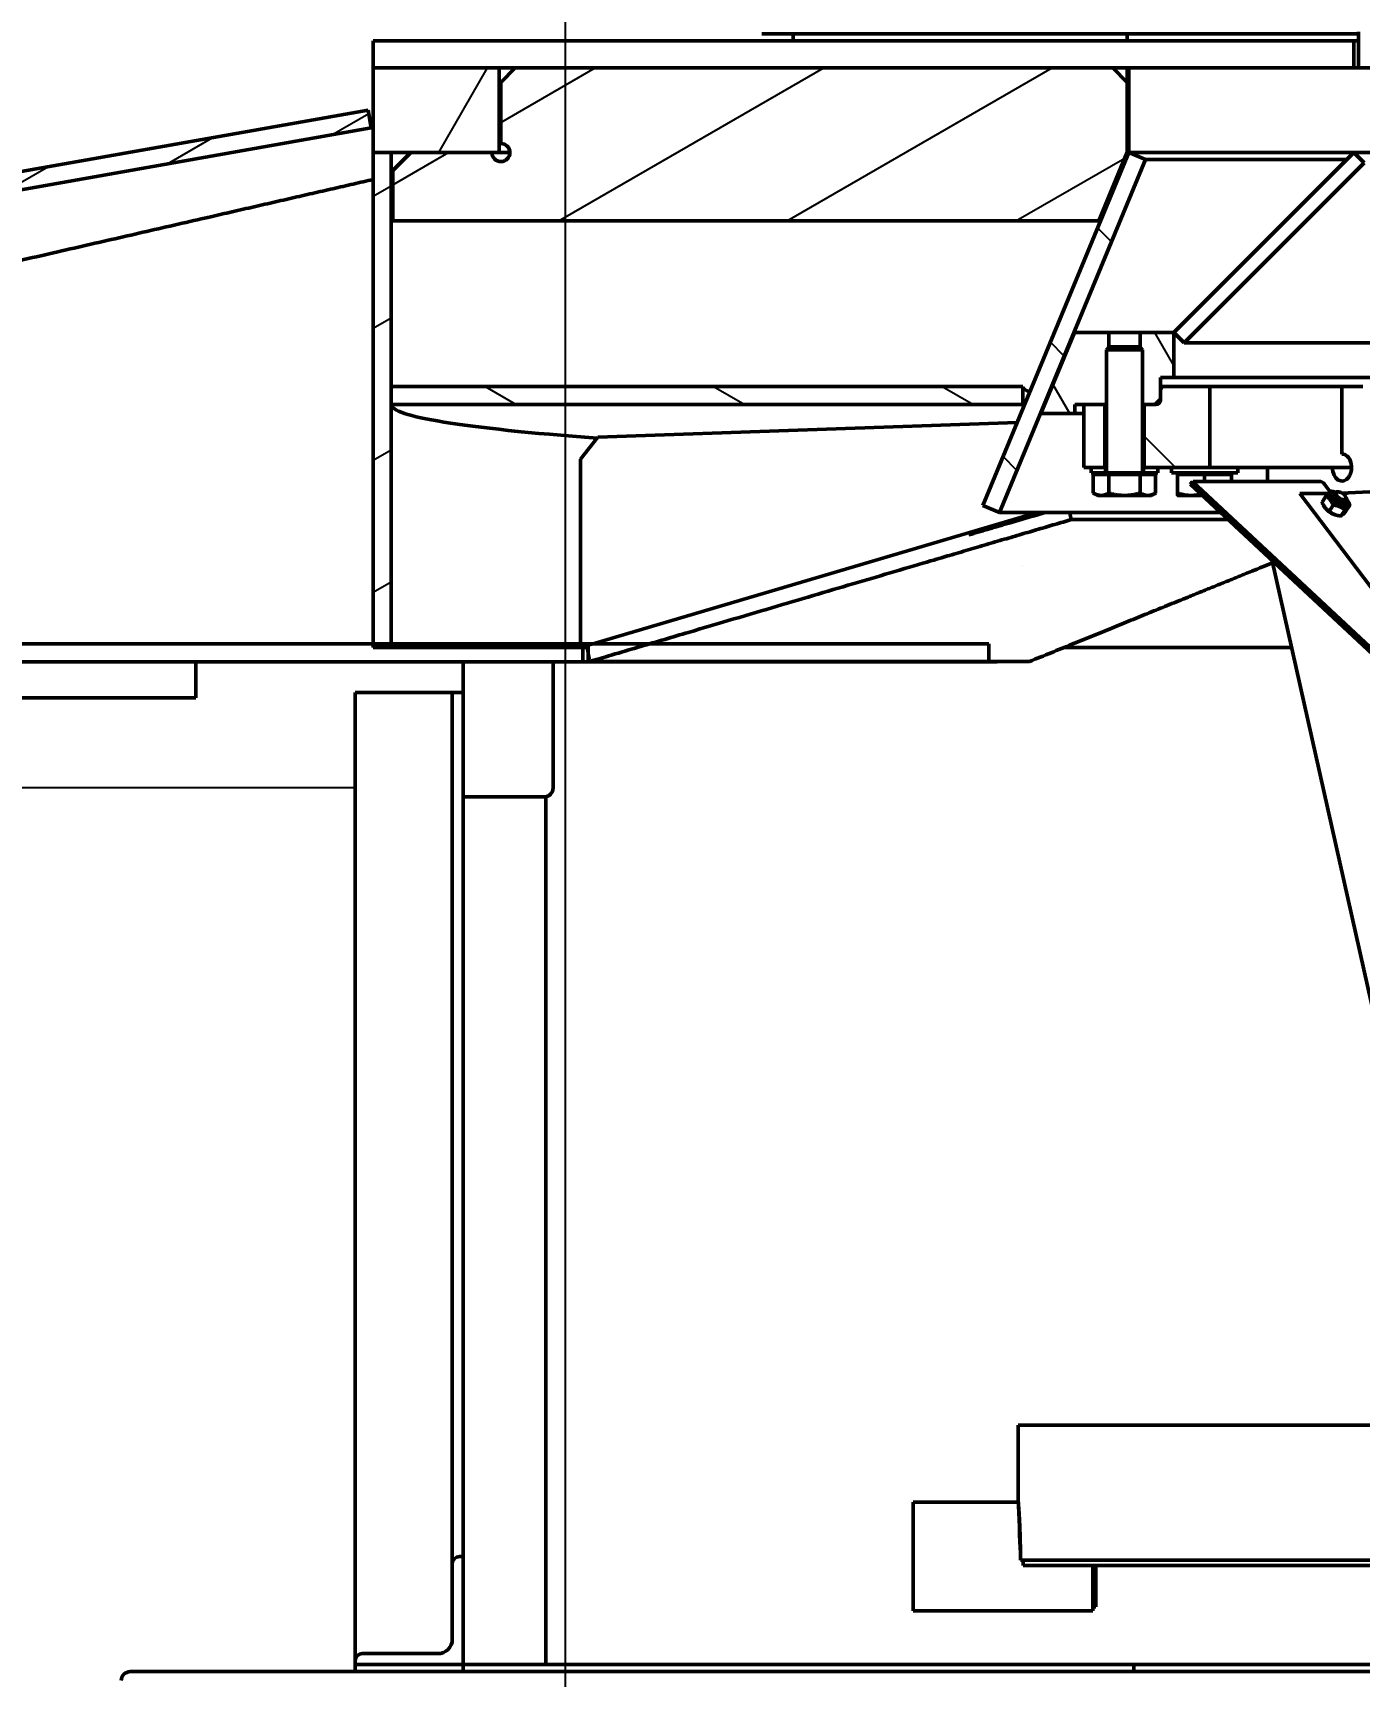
# Model space of a CAD drawing. Header units: millimetres. Extents: x 39335 to 110675, y -13954 to 36506.
# Drawn here: x 51613 to 52350, y 21221 to 22134 of the extents above; entities that cross this region are included whole.
import ezdxf

# ---------------------------------------------------------------- set-up
doc = ezdxf.new("R2010")
doc.units = ezdxf.units.MM
doc.linetypes.add('AM_ISO08W050', pattern=[18, 12, -1.5, 3, -1.5])
for name, color, linetype, lineweight in [('AM_0', 7, 'Continuous', 50), ('AM_5', 3, 'Continuous', 25), ('AM_7', 4, 'AM_ISO08W050', 25), ('AM_8', 1, 'Continuous', 25), ('CAXA4', 3, 'Continuous', 25), ('RED', 1, 'Continuous', 9)]:
    doc.layers.add(name, color=color, linetype=linetype, lineweight=lineweight)
doc.styles.add('\\M+5B1EA\\M+5D7BC', font='', dxfattribs={"width": 0.667})
doc.styles.add('Andritz-Norm', font='arial.ttf')
doc.styles.get("Standard").update_dxf_attribs({"font": 'ISOCP.SHX'})
doc.styles.get('\\M+5B1EA\\M+5D7BC').set_extended_font_data('FangSong_GB2312')
doc.dimstyles.new('\\M+5B1EA\\M+5D7BC', dxfattribs={"dimscale": 35, "dimtxt": 3.5, "dimasz": 4, "dimexe": 2, "dimexo": 0, "dimtad": 1, "dimdec": 1, "dimdsep": 46, "dimtxsty": '\\M+5B1EA\\M+5D7BC', "dimcen": 0, "dimdle": 6, "dimazin": 2, "dimtfac": 1, "dimtdec": 1, "dimtmove": 0, "dimatfit": 3, "dimfxl": 0, "dimtolj": 1, "dimtzin": 0, "dimarcsym": 0})
doc.dimstyles.new('Andritz-Bem', dxfattribs={"dimscale": 20, "dimtxt": 3.5, "dimasz": 2.5, "dimexe": 1, "dimexo": 0, "dimgap": 0.8, "dimtad": 1, "dimrnd": 1e-08, "dimtxsty": 'Andritz-Norm', "dimcen": 0.09, "dimdle": 10, "dimclrd": 7, "dimclre": 7, "dimclrt": 179, "dimazin": 2, "dimtfac": 1, "dimtdec": 3, "dimtmove": 0, "dimatfit": 3, "dimldrblk": 'Filled-1', "dimfxl": 0, "dimtolj": 1, "dimtzin": 0, "dimlwd": 25, "dimlwe": 25, "dimarcsym": 0})
pattern_1 = [(135.0002104591499, (3729991.665609546, -134858.1113318948), (-44.90111567342957, -44.90144553665614), [])]
pattern_2 = [(30.000022219255, (3729991.665609546, -134858.1113318948), (-31.75002132608664, 54.99260082768447), [])]

# ---------------------------------------------------------------- blocks, each defined once
blk = doc.blocks.new('*D253')
at = {"layer": 'CAXA4', "color": 0, "lineweight": -2, "transparency": 16777216}
for p, q in [((51357.03586184644, 24575.28649257735), (51978.73758197518, 24575.28649257735)), ((51908.73758197518, 24435.28649257735), (51908.73758197518, 19745.28649257735)), ((51051.93443427599, 19605.28649257735), (51978.73758197518, 19605.28649257735))]:
    blk.add_line(p, q, dxfattribs=at)
at = {"layer": 'CAXA4', "color": 0, "transparency": 16777216}
for points in [[(51885.40424864185, 24435.28649257735), (51932.07091530852, 24435.28649257735), (51908.73758197518, 24575.28649257735)], [(51885.40424864185, 19745.28649257735), (51932.07091530852, 19745.28649257735), (51908.73758197518, 19605.28649257735)]]:
    blk.add_solid(points, dxfattribs=at)
at = {"layer": 'DEFPOINTS', "color": 0, "transparency": 16777216}
for p in [(51357.03586184644, 24575.28649257735), (51051.93443427599, 19605.28649257735), (51908.73758197518, 19605.28649257735)]:
    blk.add_point(p, dxfattribs=at)
at = {"layer": 'CAXA4', "color": 0, "transparency": 16777216, "insert": (51824.31739097927, 23812.09305792081), "char_height": 122.5, "attachment_point": 5, "rotation": 90, "style": '\\M+5B1EA\\M+5D7BC'}
blk.add_mtext('\\A1;4970', dxfattribs=at)
blk = doc.blocks.new('*D277')
at = {"layer": 'CAXA4', "color": 0, "lineweight": -2, "transparency": 16777216}
for p, q in [((52011.55239663497, 24574.90764775662), (48009.00338881684, 24574.90764775662)), ((48079.00338881684, 24434.90764775662), (48079.00338881684, 19554.9076477571)), ((49850.17179987152, 19414.9076477571), (48009.00338881684, 19414.9076477571))]:
    blk.add_line(p, q, dxfattribs=at)
at = {"layer": 'CAXA4', "color": 0, "transparency": 16777216}
for points in [[(48055.6700554835, 24434.90764775662), (48102.33672215018, 24434.90764775662), (48079.00338881684, 24574.90764775662)], [(48055.6700554835, 19554.9076477571), (48102.33672215018, 19554.9076477571), (48079.00338881684, 19414.9076477571)]]:
    blk.add_solid(points, dxfattribs=at)
at = {"layer": 'DEFPOINTS', "color": 0, "transparency": 16777216}
for p in [(52011.55239663497, 24574.90764775662), (48079.00338881684, 19414.9076477571), (49850.17179987152, 19414.9076477571)]:
    blk.add_point(p, dxfattribs=at)
at = {"layer": 'CAXA4', "color": 0, "transparency": 16777216, "insert": (47994.58319782093, 23944.67066460417), "char_height": 122.5, "attachment_point": 5, "rotation": 90, "style": '\\M+5B1EA\\M+5D7BC'}
blk.add_mtext('\\A1;5160', dxfattribs=at)
blk = doc.blocks.new('*D225')
at = {"layer": 'AM_5', "lineweight": 25, "transparency": 16777216}
for p, q in [((3734611.854903609, -121771.3859183454), (3734611.854903609, -121360.4463445324)), ((3736111.846570252, -121771.3859183454), (3736111.846570252, -121360.4463445324))]:
    blk.add_line(p, q, dxfattribs=at)
at = {"layer": 'AM_5', "transparency": 16777216}
blk.add_line((3736061.846570252, -121380.4463445324), (3734661.854903609, -121380.4463445324), dxfattribs=at)
for points in [[(3734661.854903609, -121372.1130111991), (3734661.854903609, -121388.7796778657), (3734611.854903609, -121380.4463445324)], [(3736061.846570252, -121372.1130111991), (3736061.846570252, -121388.7796778657), (3736111.846570252, -121380.4463445324)]]:
    blk.add_solid(points, dxfattribs=at)
at = {"layer": 'DEFPOINTS', "color": 0, "transparency": 16777216}
for p in [(3734611.854903609, -121380.4463445324), (3734611.854903609, -121791.3859183454), (3736111.846570252, -121791.3859183454)]:
    blk.add_point(p, dxfattribs=at)
at = {"layer": 'AM_5', "color": 2, "transparency": 16777216, "insert": (3735361.850736931, -121315.4463445324), "char_height": 70, "attachment_point": 5}
blk.add_mtext('\\A1;1500...annular channel', dxfattribs=at)
blk = doc.blocks.new('Filled-1')
at = {"color": 0}
for p, q in [((0, 0), (-1, 0.25)), ((-1, 0.25), (-1, -0.25)), ((-1, 0), (0, 0)), ((-1, -0.25), (0, 0))]:
    blk.add_line(p, q, dxfattribs=at)
at = {"color": 0, "flags": 128}
blk.add_lwpolyline([(-1, -0.25), (0, 0), (-1, 0.25), (-1, -0.25)], dxfattribs=at)
at = {"color": 0}
blk.add_solid([(-1, -0.25), (0, 0), (-1, 0.25), (-1, -0.25)], dxfattribs=at)
blk = doc.blocks.new('rgqwefw')
at = {"layer": 'AM_8'}
h = blk.add_hatch(dxfattribs=at)
h.set_pattern_fill('ANSI31', color=256, scale=508, angle=14.99997778074499, style=0)
h.set_pattern_definition([(59.99997778074501, (3729991.665609546, -134858.1113318948), (-54.99260082768447, 31.75002132608664), [])])
h.paths.add_polyline_path([(3736111.850736931, -121806.3859183454), (3736041.850736931, -121806.3859183454), (3736041.850736931, -121853.3859183454), (3736045.850736931, -121853.3859183454), (3736090.850736931, -121853.3859183454), (3736111.850736931, -121853.3859183454)])
h.paths.add_polyline_path([(3734681.850736931, -121806.3859183454), (3734611.850736931, -121806.3859183454), (3734611.850736931, -121853.3859183454), (3734621.850736931, -121853.3859183454), (3734632.850736931, -121853.3859183454), (3734677.850736931, -121853.3859183454), (3734681.850736931, -121853.3859183454)])
h = blk.add_hatch(dxfattribs=at)
h.set_pattern_fill('ANSI31', color=256, scale=508, angle=-14.99997778074499, style=0)
h.set_pattern_definition(pattern_2)
edge = h.paths.add_edge_path()
edge.add_line((3734690.850736931, -121806.3859183454), (3734682.850736931, -121814.3859183454))
edge.add_line((3734682.850736931, -121814.3859183454), (3734682.850736931, -121848.3859183454))
edge.add_ellipse((3734682.850736931, -121853.3859183454), major_axis=(-6e-16, 5.000000000000019), ratio=1, start_angle=90, end_angle=360, ccw=False)
edge.add_line((3734677.850736931, -121853.3859183454), (3734632.850736931, -121853.3859183454))
edge.add_line((3734632.850736931, -121853.3859183454), (3734622.850736931, -121863.3859183454))
edge.add_line((3734622.850736931, -121863.3859183454), (3734622.850736931, -121891.3859183454))
edge.add_line((3734622.850736931, -121891.3859183454), (3735015.02822936, -121891.3859183454))
edge.add_line((3735015.02822936, -121891.3859183454), (3735030.850736931, -121853.187005978))
edge.add_line((3735030.850736931, -121853.187005978), (3735030.850736931, -121814.3859183454))
edge.add_line((3735030.850736931, -121814.3859183454), (3735022.850736931, -121806.3859183454))
edge.add_line((3735022.850736931, -121806.3859183454), (3734690.850736931, -121806.3859183454))
h = blk.add_hatch(dxfattribs=at)
h.set_pattern_fill('ANSI31', color=256, scale=254, angle=-14.99997778074499, style=0)
h.set_pattern_definition([(30.000022219255, (3731708.962656873, -131509.6860810274), (-15.87501066304332, 27.49630041384224), [])])
h.paths.add_polyline_path([(3734136.850736931, -121913.1412341819), (3734138.587218707, -121922.9893117121), (3734610.850736931, -121839.716511445), (3734609.114255154, -121829.8684339148)])
h = blk.add_hatch(dxfattribs=at)
h.set_pattern_fill('ANSI31', color=256, scale=508, angle=-14.99997778074499, style=0)
h.set_pattern_definition(pattern_2)
h.paths.add_polyline_path([(3734611.850736931, -122128.3859183454), (3734621.850736931, -122128.3859183454), (3734621.850736931, -121853.3859183454), (3734611.850736931, -121853.3859183454)])
h = blk.add_hatch(dxfattribs=at)
h.set_pattern_fill('ANSI31', color=256, scale=508, angle=90.00021045915001, style=0)
h.set_pattern_definition(pattern_1)
h.paths.add_polyline_path([(3735041.089532256, -121857.2127526691), (3735031.850736931, -121853.3859183454), (3734950.593151134, -122049.5590840218), (3734959.831946459, -122053.3859183454)])
h.paths.add_polyline_path([(3735691.850736931, -121853.3859183454), (3735682.611941605, -121857.2127526691), (3735763.869527402, -122053.3859183454), (3735773.108322727, -122049.5590840218)])
h = blk.add_hatch(dxfattribs=at)
h.set_pattern_fill('ANSI31', color=256, scale=508, angle=75.00017538261999, style=0)
h.set_pattern_definition([(120.00017538262, (3729991.665609546, -134858.1113318948), (-54.99251595317183, -31.75016833246938), [])])
h.paths.add_polyline_path([(3735685.703736931, -121961.5665551231), (3735684.350736931, -121962.9196433454), (3735684.350736931, -121993.3859183454), (3735683.350736931, -121993.3859183454), (3735677.350736931, -121993.3859183454), (3735674.350736931, -121990.3859183454), (3735674.350736931, -121985.3859183454), (3735674.350736931, -121978.3859183454), (3735666.850736931, -121978.3859183454), (3735666.850736931, -121953.3859183454), (3735685.703736931, -121953.3859183454)])
h.paths.add_polyline_path([(3735037.99773693, -121961.5665551231), (3735039.350736931, -121962.9196433454), (3735039.350736931, -121993.3859183454), (3735040.350736931, -121993.3859183454), (3735046.350736931, -121993.3859183454), (3735049.350736931, -121990.3859183454), (3735049.350736931, -121985.3859183454), (3735049.350736931, -121978.3859183454), (3735056.850736931, -121978.3859183454), (3735056.850736931, -121953.3859183454), (3735037.99773693, -121953.3859183454)])
h.paths.add_polyline_path([(3735702.99773693, -121961.5665551231), (3735704.350736931, -121962.9196433454), (3735704.350736931, -121993.3859183454), (3735705.350736931, -121993.3859183454), (3735716.850736931, -121993.3859183454), (3735721.850736931, -121993.3859183454), (3735721.850736931, -121998.3859183454), (3735740.850736931, -121998.3859183454), (3735722.211126624, -121953.3859183454), (3735702.99773693, -121953.3859183454)])
h.paths.add_polyline_path([(3735020.703736931, -121961.5665551231), (3735019.350736931, -121962.9196433454), (3735019.350736931, -121993.3859183454), (3735018.350736931, -121993.3859183454), (3735006.850736931, -121993.3859183454), (3735001.850736931, -121993.3859183454), (3735001.850736931, -121998.3859183454), (3734982.850736931, -121998.3859183454), (3735001.490347237, -121953.3859183454), (3735020.703736931, -121953.3859183454)])
h = blk.add_hatch(dxfattribs=at)
h.set_pattern_fill('ANSI31', color=256, scale=508, angle=105.00024553567, style=0)
h.set_pattern_definition([(150.00024553567, (3729991.665609546, -134858.1113318948), (-31.74976433404117, -54.99274920144335), [])])
edge = h.paths.add_edge_path()
edge.add_ellipse((3735361.850736931, -122154.5189089889), major_axis=(-9.131e-13, 8224.571428571413), ratio=0.0472972972972975, start_angle=88.80765246257474, end_angle=88.87740890408152)
edge.add_line((3734972.925399621, -121993.3859246148), (3734621.850774803, -121993.3859246148))
edge.add_ellipse((3735361.850736931, -121988.3803226284), major_axis=(1.737e-12, -15645.71428571418), ratio=0.04729729729729761, start_angle=269.98166910967416, end_angle=270.0183308903257, ccw=False)
edge.add_line((3734621.850774803, -121983.3747206419), (3734972.934966462, -121983.3747206419))
edge = h.paths.add_edge_path()
edge.add_ellipse((3735361.850736931, -122154.5189089889), major_axis=(-9.131e-13, 8224.571428571413), ratio=0.0472972972972975, start_angle=271.1225910959185, end_angle=271.1923475374252)
edge.add_line((3735750.766507399, -121983.3747206419), (3736101.850699058, -121983.3747206419))
edge.add_ellipse((3735361.850736931, -121988.3803226284), major_axis=(1.737e-12, -15645.71428571418), ratio=0.04729729729729761, start_angle=89.98166910967433, end_angle=90.01833089032579, ccw=False)
edge.add_line((3736101.850699058, -121993.3859246148), (3735750.77607424, -121993.3859246148))
h = blk.add_hatch(dxfattribs=at)
h.set_pattern_fill('ANSI31', color=256, scale=508, angle=90.00021045915001, style=0)
h.set_pattern_definition(pattern_1)
h.paths.add_polyline_path([(3735018.350736931, -122028.3859183454), (3735018.350736931, -121993.3859183454), (3735006.850736931, -121993.3859183454), (3735006.850736931, -122028.3859183454), (3735010.850736931, -122028.3859183454)])
h.paths.add_polyline_path([(3735705.350736931, -121993.3859183454), (3735705.350736931, -122028.3859183454), (3735712.850736931, -122028.3859183454), (3735716.850736931, -122028.3859183454), (3735716.850736931, -121993.3859183454)])
edge = h.paths.add_edge_path()
edge.add_ellipse((3735676.850736931, -121990.8859183454), major_axis=(3.58e-14, -2.499999999999964), ratio=1, start_angle=269.9999999999976, end_angle=360)
edge.add_line((3735676.850736931, -121993.3859183454), (3735677.350736931, -121993.3859183454))
edge.add_line((3735677.350736931, -121993.3859183454), (3735683.350736931, -121993.3859183454))
edge.add_line((3735683.350736931, -121993.3859183454), (3735683.350736931, -122028.3859183454))
edge.add_line((3735683.350736931, -122028.3859183454), (3735675.850736931, -122028.3859183454))
edge.add_line((3735675.850736931, -122028.3859183454), (3735646.850736931, -122028.3859183454))
edge.add_line((3735646.850736931, -122028.3859183454), (3735646.850736931, -121983.3859183454))
edge.add_line((3735646.850736931, -121983.3859183454), (3735673.196036392, -121983.3859183454))
edge.add_line((3735673.196036392, -121983.3859183454), (3735674.350736931, -121985.3859183454))
edge.add_line((3735674.350736931, -121985.3859183454), (3735674.350736931, -121990.3859183454))
edge.add_line((3735674.350736931, -121990.3859183454), (3735674.350736931, -121990.8859183454))
edge = h.paths.add_edge_path()
edge.add_ellipse((3735046.850736931, -121990.8859183454), major_axis=(2.499999999999964, 1.424e-13), ratio=1, start_angle=269.9999999999959, end_angle=360)
edge.add_line((3735049.350736931, -121990.8859183454), (3735049.350736931, -121990.3859183454))
edge.add_line((3735049.350736931, -121990.3859183454), (3735049.350736931, -121985.3859183454))
edge.add_line((3735049.350736931, -121985.3859183454), (3735050.505437469, -121983.3859183454))
edge.add_line((3735050.505437469, -121983.3859183454), (3735076.850736931, -121983.3859183454))
edge.add_line((3735076.850736931, -121983.3859183454), (3735076.850736931, -122028.3859183454))
edge.add_line((3735076.850736931, -122028.3859183454), (3735047.850736931, -122028.3859183454))
edge.add_line((3735047.850736931, -122028.3859183454), (3735040.350736931, -122028.3859183454))
edge.add_line((3735040.350736931, -122028.3859183454), (3735040.350736931, -121993.3859183454))
edge.add_line((3735040.350736931, -121993.3859183454), (3735046.350736931, -121993.3859183454))
edge.add_line((3735046.350736931, -121993.3859183454), (3735046.850736931, -121993.3859183454))
h = blk.add_hatch(dxfattribs=at)
h.set_pattern_fill('ANSI31', color=256, scale=508, style=0)
h.set_pattern_definition([(45, (3729991.665609546, -134858.1113318948), (-44.90128060534578, 44.90128060534578), [])])
edge = h.paths.add_edge_path()
edge.add_line((3734647.850736931, -122687.3859183454), (3734605.850736931, -122687.3859183454))
edge.add_ellipse((3734605.850736931, -122691.3859183454), major_axis=(-2.847e-13, 4.000000000000342), ratio=1, start_angle=0, end_angle=89.99999999999186)
edge.add_line((3734601.850736931, -122691.3859183454), (3734601.850736931, -122693.3859183454))
edge.add_line((3734601.850736931, -122693.3859183454), (3734661.850736931, -122693.3859183454))
edge.add_line((3734661.850736931, -122693.3859183454), (3734661.850736931, -122633.3859183454))
edge.add_line((3734661.850736931, -122633.3859183454), (3734659.850736931, -122633.3859183454))
edge.add_ellipse((3734659.850736931, -122637.3859183454), major_axis=(-1.426e-13, 4.000000000000198), ratio=1, start_angle=0, end_angle=89.99999999999595)
edge.add_line((3734655.850736931, -122637.3859183454), (3734655.850736931, -122679.3859183454))
edge.add_ellipse((3734647.850736931, -122679.3859183454), major_axis=(7.999999999999829, 1.43e-13), ratio=1, start_angle=269.99999999999795, end_angle=360, ccw=False)
at = {"layer": 'AM_0'}
for p, q in [((3735156.8659814, -121791.3859183454), (3734611.854903609, -121791.3859183454)), ((3734611.854903609, -121806.3859183454), (3734611.854903609, -121791.3859183454)), ((3734827.776277944, -121787.3859183454), (3735159.350736931, -121787.3859183454)), ((3734845.246300844, -121787.3859183454), (3734845.246300844, -121791.3859183454)), ((3735030.847765541, -121787.3859183454), (3735030.847765541, -121791.3859183454)), ((3735159.350736931, -121791.3859183454), (3735156.8659814, -121791.3859183454)), ((3735156.8659814, -121791.3859183454), (3735156.8659814, -121806.3859183454)), ((3735159.350736931, -121806.3859183454), (3735159.350736931, -121786.3859183454)), ((3734681.850736931, -121806.3859183454), (3734611.850736931, -121806.3859183454)), ((3734611.850736931, -121806.3859183454), (3734611.850736931, -121853.3859183454)), ((3734681.850736931, -121853.3859183454), (3734681.850736931, -121806.3859183454)), ((3734681.850736931, -121806.3859183454), (3734681.855332534, -121806.3859183454)), ((3734690.850736931, -121806.3859183454), (3734681.855332534, -121806.3859183454)), ((3734690.850736931, -121806.3859183454), (3734682.850736931, -121814.3859183454)), ((3735022.850736931, -121806.3859183454), (3734690.850736931, -121806.3859183454)), ((3735030.850736931, -121814.3859183454), (3735022.850736931, -121806.3859183454)), ((3735031.850736931, -121806.3859183454), (3735022.850736931, -121806.3859183454)), ((3735030.903327712, -121806.3859183454), (3735030.903327712, -121853.3859183454)), ((3735031.850736931, -121806.3859183454), (3735691.850736931, -121806.3859183454)), ((3735031.850736931, -121806.3859183454), (3735031.850736931, -121853.3859183454)), ((3734682.850736931, -121814.3859183454), (3734682.850736931, -121848.3859183454)), ((3735030.850736931, -121853.187005978), (3735030.850736931, -121814.3859183454)), ((3734609.114255154, -121829.8684339148), (3734136.850736931, -121913.1412341819)), ((3734610.850736931, -121839.716511445), (3734609.114255154, -121829.8684339148)), ((3734138.587218707, -121922.9893117121), (3734610.850736931, -121839.716511445)), ((3734611.850736931, -121853.3859183454), (3734681.850736931, -121853.3859183454)), ((3734621.850736931, -121853.3859183454), (3734611.850736931, -121853.3859183454)), ((3734611.850736931, -121853.3859183454), (3734611.850736931, -122128.3859183454)), ((3734621.850736931, -122128.3859183454), (3734621.850736931, -121853.3859183454)), ((3734632.850736931, -121853.3859183454), (3734622.850736931, -121863.3859183454)), ((3734677.850736931, -121853.3859183454), (3734632.850736931, -121853.3859183454)), ((3734681.850736931, -121853.3859183454), (3734687.850736931, -121853.3859183454)), ((3735031.850736931, -121853.3859183454), (3734950.593151134, -122049.5590840218)), ((3734959.831946459, -122053.3859183454), (3735041.089532256, -121857.2127526691)), ((3735015.02822936, -121891.3859183454), (3735030.850736931, -121853.187005978)), ((3735029.478089685, -121859.1139955045), (3735030.903327712, -121853.3859183454)), ((3735030.903327712, -121853.3859183454), (3735031.850736931, -121853.3859183454)), ((3735031.850736931, -121853.3859183454), (3735691.850736931, -121853.3859183454)), ((3735041.089532256, -121857.2127526691), (3735031.850736931, -121853.3859183454)), ((3735041.089532256, -121857.2127526691), (3735153.023902667, -121857.2127526691)), ((3735056.850736971, -121953.3859183458), (3735156.850736992, -121853.3859183454)), ((3735156.850736992, -121853.3859183454), (3735162.507591243, -121859.0427725949)), ((3734622.850736931, -121863.3859183454), (3734622.850736931, -121891.3859183454)), ((3735162.507591243, -121859.0427725949), (3735062.507591222, -121959.0427725949)), ((3735022.323824996, -121876.3859183454), (3735021.241432796, -121876.3859183454)), ((3734622.850736931, -121891.3859183454), (3735015.02822936, -121891.3859183454)), ((3735001.490347237, -121953.3859183454), (3734982.850736931, -121998.3859183454)), ((3735020.703736931, -121953.3859183454), (3735001.490347237, -121953.3859183454)), ((3735020.703736931, -121961.5665551231), (3735020.703736931, -121953.3859183454)), ((3735020.703736931, -121953.3859183454), (3735037.99773693, -121953.3859183454)), ((3735037.99773693, -121953.3859183454), (3735037.99773693, -121961.5665551231)), ((3735056.850736931, -121953.3859183454), (3735037.99773693, -121953.3859183454)), ((3735056.850736931, -121978.3859183454), (3735056.850736931, -121953.3859183454)), ((3735062.507591222, -121959.0427725949), (3735056.850736971, -121953.3859183458)), ((3735020.884361931, -121961.3859183454), (3735019.350736931, -121962.9196433454)), ((3735039.350736931, -121962.9196433454), (3735019.350736931, -121962.9196433454)), ((3735019.350736931, -122031.3859183454), (3735019.350736931, -121962.9196433454)), ((3735020.884361931, -121961.3859183454), (3735037.81711193, -121961.3859183454)), ((3735037.81711193, -121961.3859183454), (3735039.350736931, -121962.9196433454)), ((3735039.350736931, -122031.3859183454), (3735039.350736931, -121962.9196433454)), ((3735062.507591222, -121959.0427725949), (3735213.466476071, -121959.0427725949)), ((3734972.934966462, -121983.3747206419), (3734621.850774803, -121983.3747206419)), ((3735049.350736931, -121990.3859183454), (3735049.350736931, -121978.3859183454)), ((3735049.350736931, -121978.3859183454), (3735056.850736931, -121978.3859183454)), ((3735050.505437469, -121983.3859183454), (3735049.350736931, -121985.3859183454)), ((3735049.350736931, -121985.3859183454), (3735049.350736931, -121990.8859183454)), ((3735076.850736931, -121983.3859183454), (3735050.505437469, -121983.3859183454)), ((3735056.850736931, -121978.3859183454), (3735218.850736931, -121978.3859183454)), ((3735076.850736931, -122028.3859183454), (3735076.850736931, -121983.3859183454)), ((3735150.213677322, -121983.3859183454), (3735076.850736931, -121983.3859183454)), ((3735161.880939211, -121983.3859183454), (3735150.213677322, -121983.3859183454)), ((3735150.213677322, -121983.3859183454), (3735150.213677322, -122020.8859183454)), ((3734621.850774803, -121993.3859246148), (3734972.925399621, -121993.3859246148)), ((3735001.850736931, -121998.3859183454), (3735001.850736931, -121993.3859183454)), ((3735001.850736931, -121993.3859183454), (3735019.350736931, -121993.3859183454)), ((3735018.350736931, -121993.3859183454), (3735006.850736931, -121993.3859183454)), ((3735006.850736931, -121993.3859183454), (3735006.850736931, -122028.3859183454)), ((3735018.350736931, -122028.3859183454), (3735018.350736931, -121993.3859183454)), ((3735039.350736931, -121993.3859183454), (3735046.350736931, -121993.3859183454)), ((3735046.850736931, -121993.3859183454), (3735040.350736931, -121993.3859183454)), ((3735040.350736931, -121993.3859183454), (3735040.350736931, -122028.3859183454)), ((3735046.350736931, -121993.3859183454), (3735049.350736931, -121990.3859183454)), ((3734969.698931462, -122003.4336500331), (3734736.798093666, -122011.445904356)), ((3734982.850736931, -121998.3859183454), (3735001.850736931, -121998.3859183454)), ((3735001.850736931, -121998.3859183454), (3735006.850736931, -121998.3859183454)), ((3734727.093647582, -122023.7797566977), (3734736.798093666, -122011.445904356)), ((3734727.093647582, -122128.3859183454), (3734727.093647582, -122023.7797566977)), ((3735006.850736931, -122028.3859183454), (3735018.350736931, -122028.3859183454)), ((3735010.850736931, -122028.3859183454), (3735010.850736931, -122031.3859183454)), ((3735018.850736931, -122028.3859183454), (3735010.850736931, -122028.3859183454)), ((3735010.850736931, -122031.3859183454), (3735015.255736931, -122031.3859183454)), ((3735043.445736931, -122031.3859183454), (3735015.255736931, -122031.3859183454)), ((3735015.255736931, -122032.1860183454), (3735015.255736931, -122031.3859183454)), ((3735018.850736931, -122031.3859183454), (3735018.850736931, -122028.3859183454)), ((3735018.850736931, -122028.3859183454), (3735019.350736931, -122028.3859183454)), ((3735039.350736931, -122028.3859183454), (3735039.850736931, -122028.3859183454)), ((3735047.850736931, -122028.3859183454), (3735039.850736931, -122028.3859183454)), ((3735039.850736931, -122028.3859183454), (3735039.850736931, -122031.3859183454)), ((3735040.350736931, -122028.3859183454), (3735076.850736931, -122028.3859183454)), ((3735043.445736931, -122031.3859183454), (3735047.850736931, -122031.3859183454)), ((3735043.445736931, -122032.1860183454), (3735043.445736931, -122031.3859183454)), ((3735047.850736931, -122031.3859183454), (3735047.850736931, -122028.3859183454)), ((3735055.397290172, -122028.3859183454), (3735055.397290172, -122031.3859183454)), ((3735092.397290172, -122031.3859183454), (3735055.397290172, -122031.3859183454)), ((3735059.802290172, -122032.1860183454), (3735059.802290172, -122031.3859183454)), ((3735155.516978181, -122028.3859183454), (3735076.850736931, -122028.3859183454)), ((3735087.992290172, -122032.1860183454), (3735087.992290172, -122031.3859183454)), ((3735092.397290172, -122028.3859183454), (3735092.397290172, -122031.3859183454)), ((3735108.847930622, -122028.3859183454), (3735108.847930622, -122036.086164336)), ((3735012.030228855, -122032.1860183454), (3735012.030228855, -122042.5462723833)), ((3735012.030228855, -122032.1860183454), (3735020.690482893, -122032.1860183454)), ((3735020.690482893, -122032.1860183454), (3735020.690482893, -122042.5462723833)), ((3735020.690482893, -122032.1860183454), (3735038.010990968, -122032.1860183454)), ((3735038.010990968, -122032.1860183454), (3735046.671245006, -122032.1860183454)), ((3735038.010990968, -122032.1860183454), (3735038.010990968, -122042.5462723833)), ((3735046.671245006, -122032.1860183454), (3735046.671245006, -122042.5462723833)), ((3735058.897290172, -122032.1860183454), (3735058.897290172, -122042.5462723833)), ((3735058.897290172, -122032.1860183454), (3735073.897290172, -122032.1860183454)), ((3735067.147681687, -122036.086164336), (3735065.783684968, -122037.5488717393)), ((3735065.783684968, -122037.5488717393), (3735175.486740211, -122139.8486257487)), ((3735067.147681687, -122036.086164336), (3735067.218592508, -122036.0101217911)), ((3735176.850736931, -122138.3859183454), (3735067.147681687, -122036.086164336)), ((3735137.907858946, -122036.086164336), (3735067.746939772, -122036.086164336)), ((3735073.897290172, -122032.1860183454), (3735088.897290172, -122032.1860183454)), ((3735073.897290172, -122032.1860183454), (3735073.897290172, -122036.086164336)), ((3735088.897290172, -122032.1860183454), (3735088.897290172, -122036.086164336)), ((3735140.356362832, -122037.4501610562), (3735143.709263482, -122041.8718842272)), ((3734950.593151134, -122049.5590840218), (3734959.831946459, -122053.3859183454)), ((3735014.350736931, -122043.8860183454), (3735012.030228855, -122042.5462723833)), ((3735014.350736931, -122043.8860183454), (3735016.360355874, -122043.8860183454)), ((3735016.360355874, -122043.8860183454), (3735029.350736931, -122043.8860183454)), ((3735029.350736931, -122043.8860183454), (3735042.341117987, -122043.8860183454)), ((3735042.341117987, -122043.8860183454), (3735044.350736931, -122043.8860183454)), ((3735044.350736931, -122043.8860183454), (3735046.671245006, -122042.5462723833)), ((3735058.897290172, -122043.8860183454), (3735066.397290172, -122043.8860183454)), ((3735066.397290172, -122043.8860183454), (3735072.579442699, -122043.8860183454)), ((3735126.815854597, -122042.9061479367), (3735127.315550011, -122042.8814702659)), ((3735184.050736931, -122118.3861074693), (3735126.815854597, -122042.9061479367)), ((3735131.581794031, -122042.758081912), (3735142.751996758, -122042.758081912)), ((3735141.47963512, -122044.1296347587), (3735139.150100919, -122047.6625093578)), ((3735145.3610958, -122049.2484099367), (3735143.031561599, -122052.7812845358)), ((3735145.152027485, -122043.7669473873), (3735146.036048913, -122042.4262772881)), ((3735147.964147693, -122041.8649124318), (3735147.171880954, -122041.903449346)), ((3735151.830782058, -122048.1708362775), (3735152.714803486, -122046.8301661783)), ((3735154.553483956, -122049.2484099367), (3735152.223949754, -122052.7812845358)), ((3735152.471240498, -122044.8368341748), (3735152.747917364, -122045.5802193978)), ((3735153.902864305, -122042.5113052042), (3735173.390985432, -122041.5488760438)), ((3734980.795788201, -122053.3859183454), (3734727.093647582, -122128.3859183454)), ((3734959.831946459, -122053.3859183454), (3735082.766838207, -122053.3859183454)), ((3735087.005533237, -122057.3385654061), (3734999.718831191, -122057.3385654061)), ((3735142.284242257, -122052.2058937336), (3735142.044373432, -122051.9893804634)), ((3735145.20391234, -122054.1310883937), (3735145.408659928, -122054.2253930579)), ((3735151.898020217, -122051.8077975257), (3735149.568486016, -122055.3406721248)), ((3735111.483665477, -122080.1647930011), (3735184.050736931, -122404.4608567532)), ((3734731.306363953, -122126.3859183455), (3734084.847480545, -122126.3859183457)), ((3734611.850736931, -122128.3859183454), (3734621.850736931, -122128.3859183454)), ((3734621.850736931, -122128.3859183454), (3734727.093647582, -122128.3859183454)), ((3734727.093647582, -122128.3859183454), (3734731.208144349, -122128.3859183454)), ((3734728.31448252, -122128.3859183454), (3734728.31448252, -122136.3859183454)), ((3734731.306363953, -122126.3859183455), (3734731.306363953, -122136.3859183454)), ((3734953.911043217, -122126.3859183456), (3734731.306363953, -122126.3859183455)), ((3734953.911043217, -122126.3859183456), (3734953.911043217, -122136.3859183455)), ((3734995.702199097, -122128.3859183454), (3735122.274008746, -122128.3859183454)), ((3734731.306363953, -122136.3859183451), (3734084.847480545, -122136.3859183452)), ((3734513.322599506, -122136.3859183451), (3734513.322599506, -122156.3859183458)), ((3734661.850736931, -122211.3859183454), (3734661.850736931, -122136.3859183454)), ((3734711.850736931, -122206.3859183454), (3734711.850736931, -122136.3859183454)), ((3734958.573147239, -122136.3859183454), (3734728.31448252, -122136.3859183454)), ((3734953.911043217, -122136.3859183455), (3734731.306363953, -122136.3859183454)), ((3734976.569505958, -122136.1653997298), (3734732.246829954, -122136.1653997298)), ((3734958.573147239, -122136.1653997298), (3734958.573147239, -122136.3859183454)), ((3734513.322599506, -122156.3859183458), (3733982.992513617, -122156.3859183457)), ((3734601.850736931, -122153.3859183454), (3734605.850736931, -122153.3859183454)), ((3734601.850736931, -122691.3859183454), (3734601.850736931, -122153.3859183454)), ((3734647.850736931, -122153.3859183454), (3734605.850736931, -122153.3859183454)), ((3734655.850736931, -122153.3859183454), (3734647.850736931, -122153.3859183454)), ((3734655.850736931, -122637.3859183454), (3734655.850736931, -122153.3859183454)), ((3734655.850736931, -122153.3859183454), (3734659.850736931, -122153.3859183454)), ((3734661.850736931, -122153.3859183454), (3734659.850736931, -122153.3859183454)), ((3734661.850736931, -122633.3859183454), (3734661.850736931, -122211.3859183454)), ((3734661.850736931, -122211.3859183454), (3734675.850736931, -122211.3859183454)), ((3734706.850736931, -122211.3859183454), (3734675.850736931, -122211.3859183454)), ((3734707.776964333, -122211.2993797322), (3734707.776964333, -122693.3859183454)), ((3734970.350736931, -122560.3859183454), (3735354.321890777, -122560.3859183454)), ((3734970.350736931, -122602.8859183454), (3734970.350736931, -122560.3859183454)), ((3734911.850736931, -122663.5359183454), (3734911.850736931, -122603.2359183454)), ((3734911.850736931, -122603.2359183454), (3734970.377848342, -122603.2359183454)), ((3734661.850736931, -122633.3859183454), (3734659.850736931, -122633.3859183454)), ((3734661.850736931, -122693.3859183454), (3734661.850736931, -122633.3859183454)), ((3734971.540603831, -122633.3859183454), (3734971.540603831, -122635.3859183454)), ((3734655.850736931, -122637.3859183454), (3734655.850736931, -122679.3859183454)), ((3734971.540603831, -122635.3859183454), (3735354.321890777, -122635.3859183454)), ((3734973.045194275, -122635.3859183454), (3734973.045194275, -122638.3859183454)), ((3734973.045194275, -122638.3859183454), (3735354.350736931, -122638.3859183454)), ((3735011.850736931, -122663.5359183454), (3735011.850736931, -122638.3859183454)), ((3735013.350736931, -122661.3859183454), (3735013.350736931, -122638.3859183454)), ((3735011.850736931, -122661.3859183454), (3735013.350736931, -122661.3859183454)), ((3734911.850736931, -122663.5359183454), (3735011.850736931, -122663.5359183454)), ((3734647.850736931, -122687.3859183454), (3734605.850736931, -122687.3859183454)), ((3734476.850736931, -122697.3859183454), (3735181.850736931, -122697.3859183454)), ((3734601.850736931, -122691.3859183454), (3734601.850736931, -122693.3859183454)), ((3734601.850736931, -122693.3859183454), (3734661.850736931, -122693.3859183454)), ((3734601.850736931, -122693.3859183454), (3734601.850736931, -122696.3859183454)), ((3734661.850736931, -122697.3859183454), (3734661.850736931, -122693.3859183454)), ((3734661.850736931, -122693.3859183454), (3735034.622022656, -122693.3859183454)), ((3735034.622022656, -122693.3859183454), (3735034.622022656, -122696.3859183454)), ((3735177.896174639, -122693.3859183454), (3735034.622022656, -122693.3859183454)), ((3735034.622022656, -122693.3859183454), (3735034.622022656, -122696.3859183454))]:
    blk.add_line(p, q, dxfattribs=at)
for centre, radius, start, end in [((3734682.850736931, -121853.3859183454), 5.000000000000019, 180, 90), ((3735046.850736931, -121990.8859183454), 2.499999999999964, 270, 0), ((3734706.850736931, -122206.3859183454), 4.999999999999856, 270, 0), ((3734659.850736931, -122637.3859183454), 4.000000000000198, 90, 180), ((3734647.850736931, -122679.3859183454), 7.999999999999829, 270, 0), ((3734605.850736931, -122691.3859183454), 4.000000000000342, 90, 180), ((3734476.850736931, -122702.3859183454), 4.999999999999856, 90, 180), ((3734604.850736931, -122696.3859183454), 3.000000000002245, 180, 199.4712206333006)]:
    blk.add_arc(centre, radius, start, end, dxfattribs=at)
for centre, major_axis, ratio, start_param, end_param in [((3735361.850736931, -121988.3803226284), (1.737e-12, -15645.71428571418), 0.04729729729729761, 4.712069045993681, 4.712708914775694), ((3735361.850759531, -121983.3859138335), (-740.0000226003267, -4.5222474055e-06), 0.04729729729587099, 6.282865372502577, 6.283025429258753), ((3735361.850736931, -122154.5189089889), (-9.131e-13, 8224.571428571413), 0.0472972972972975, 1.549985936438778, 1.551203416017546), ((3735361.850736931, -121983.7575760669), (-389.0000000000334, 1.65012e-11), 0.0472972972972941, 0.0207174777389312, 0.142070824527286), ((3735361.850736931, -121993.3747269113), (-740.000000000001, -1.751e-13), 0.0472972972972977, 0.0003199343910465, 0.5636088104147391), ((3735361.850736931, -121993.7463846328), (-388.9999999999732, -3.6492e-12), 0.0472972972972982, 6.263592396402275, 6.332954001702098), ((3735150.213677322, -122028.3859183454), (3.47e-14, 7.500000000000035), 0.7071067811865475, 1.5707963267949, 6.283185307179592), ((3735069.193676768, -122033.8921032312), (-2.479222857015651, -1.766790549018854), 0.5247231247559851, 0.3706347288880547, 0.6346817880316413), ((3735138.942149269, -122037.4501610562), (1.669688643184533, -1.100972222547302), 0.4822456651582979, 0.9393360402890084, 2.510132367085422), ((3735129.083316964, -122042.8814702659), (-3.060617937935686, -0.1007802539227685), 0.0232600321406588, 3.756593737939912, 5.327390064704711), ((3735148.491427699, -122045.9688570617), (-4.842097065235191, 3.192819445386909), 0.4822456651582972, 5.444544207951782, 10.26341905999609), ((3735148.491427699, -122045.9688570617), (-3.339446033049496, 2.201989775812706), 0.4822456651582973, 6.276768715603142, 9.431194552265993), ((3735149.3754262, -122044.6282217332), (-3.339377286369101, 2.201944445094414), 0.4822456651582966, 5.700324880355932, 10.00763838759357), ((3735150.367330399, -122042.5113052042), (6.121235875871366, 0.2015605078455513), 0.0232600321406589, 4.721050632359411, 5.327390064503001), ((3735145.212157176, -122050.9420622328), (-4.842097065235191, 3.192819445386909), 0.4822456651582974, 1.264543250650145, 1.877049402939519), ((3735033.379381969, -122696.3859183454), (-2.7e-14, 3), 0.4142135623730941, 4.372552070931397, 4.712388980384687), ((3735033.379381969, -122696.3859183454), (-3.8e-14, 3), 0.4142135623730941, 4.372552070930304, 4.712388980384683)]:
    blk.add_ellipse(centre, major_axis=major_axis, ratio=ratio, start_param=start_param, end_param=end_param, dxfattribs=at)
blk.add_ellipse((3735149.745266428, -122044.0673374375), major_axis=(2.699208225018034, -1.779824813893559), ratio=0.4822456651582969, dxfattribs=at)
for points, weights in [([(3734611.850736931, -121868.3404345578), (3734509.177858587, -121891.876195243), (3734371.315095923, -121923.5368223134)], [1.014604346079515, 1.018299900915269, 1]), ([(3735012.030228855, -122042.5462723833), (3735014.350736931, -122043.8860183454), (3735016.360355874, -122043.8860183454)], [1, 1.03795484930203, 1]), ([(3735016.360355874, -122043.8860183454), (3735018.369974817, -122043.8860183454), (3735020.690482893, -122042.5462723833)], [1, 1.03795484930205, 1]), ([(3735020.690482893, -122042.5462723833), (3735025.331499044, -122043.8860183454), (3735029.350736931, -122043.8860183454)], [1, 1.03795484930203, 1]), ([(3735029.350736931, -122043.8860183454), (3735033.369974817, -122043.8860183454), (3735038.010990968, -122042.5462723833)], [1, 1.03795484930204, 1]), ([(3735038.010990968, -122042.5462723833), (3735040.331499044, -122043.8860183454), (3735042.341117987, -122043.8860183454)], [1, 1.03795484930204, 1]), ([(3735042.341117987, -122043.8860183454), (3735044.350736931, -122043.8860183454), (3735046.671245006, -122042.5462723833)], [1, 1.03795484930204, 1]), ([(3735058.897290172, -122043.8860183454), (3735058.897290172, -122043.8860183454), (3735058.897290172, -122042.5462723833)], [1, 1.03795484930205, 1]), ([(3735058.897290172, -122042.5462723833), (3735062.916528059, -122043.8860183454), (3735066.397290172, -122043.8860183454)], [1, 1.03795484930203, 1]), ([(3735066.397290172, -122043.8860183454), (3735068.993829551, -122043.8860183454), (3735071.806480649, -122043.165219573)], [1, 1.028042746927463, 1.014647012622675]), ([(3735139.150100919, -122047.6625093578), (3735140.568398456, -122051.0141967902), (3735143.031561599, -122052.7812845358)], [1, 1.154700538379249, 1]), ([(3735141.47963512, -122044.1296347587), (3735143.329799794, -122042.0576411208), (3735144.135098859, -122041.5702471697)], [1, 1.154700538379249, 1]), ([(3735145.3610958, -122049.2484099367), (3735143.942798264, -122045.8967225043), (3735141.47963512, -122044.1296347587)], [1, 1.154700538379249, 1]), ([(3735144.135098859, -122041.5702471697), (3735145.455175065, -122041.7399688729), (3735146.52276798, -122042.0384437687)], [1, 1.048936026770602, 1.066912436448956]), ([(3735151.898020217, -122051.8077975257), (3735149.151990813, -122049.7358038878), (3735145.3610958, -122049.2484099367)], [1, 1.154700538379249, 1]), ([(3735154.553483956, -122049.2484099367), (3735153.74818489, -122049.7358038878), (3735151.898020217, -122051.8077975257)], [1, 1.154700538379249, 1]), ([(3735152.879544331, -122046.2470878034), (3735153.788266901, -122047.440066962), (3735154.553483956, -122049.2484099367)], [1.077346137103757, 1.077915616829695, 1]), ([(3734732.246829954, -122136.1653997298), (3734904.295395697, -122085.3319623343), (3734999.718831191, -122057.3385654061)], [1, 1.044280175291629, 1]), ([(3734985.15557444, -122053.3859183454), (3734965.185097326, -122059.2494175691), (3734942.786999849, -122065.8384990614)], [1.005290812983845, 1.012770058102469, 1.016898559197276]), ([(3734999.718831191, -122057.3385654061), (3734999.331946654, -122055.3645741059), (3734998.944166491, -122053.3859183454)], [1, 1.000001342820423, 1.000001319546645]), ([(3735143.031561599, -122052.7812845358), (3735145.777591004, -122054.8532781737), (3735149.568486016, -122055.3406721248)], [1, 1.154700538379249, 1]), ([(3735149.568486016, -122055.3406721248), (3735150.373785081, -122054.8532781737), (3735152.223949754, -122052.7812845358)], [1, 1.154700538379249, 1]), ([(3735111.732569092, -122081.2771220602), (3735056.553190969, -122103.6387906726), (3734976.569505958, -122136.1653997298)], [1.020647495907295, 1.027888662457697, 1]), ([(3734730.732970803, -122128.3859183454), (3734731.490855615, -122132.2805986614), (3734732.246829954, -122136.1653997298)], [1.000018300915639, 1.000011098461073, 1.000002293435351])]:
    blk.add_rational_spline(points, weights, degree=2, dxfattribs=at)
blk.add_open_spline([(3734970.350736931, -122602.8859183454), (3734970.350736931, -122602.8859183456), (3734970.365170325, -122603.0693045446), (3734970.42421436, -122603.8415316753), (3734970.468786952, -122604.4302047646), (3734970.580867132, -122605.9867652242), (3734970.648362353, -122606.9558917935), (3734970.793272955, -122609.195247429), (3734970.870540928, -122610.4656179505), (3734971.019894476, -122613.1727067787), (3734971.097208105, -122614.7020243019), (3734971.242285182, -122618.0324111001), (3734971.309900057, -122619.8333916557), (3734971.422221618, -122623.5904461061), (3734971.466913977, -122625.5495268679), (3734971.526124699, -122629.489417168), (3734971.540603831, -122631.4702601905), (3734971.540603831, -122633.3859183454)], degree=3, knots=[-4.597576700294908, -4.597576700294908, -4.597576700030968, -4.597576700030968, -4.022879971711654, -4.022879971711654, -3.448183243128402, -3.448183243128402, -2.873486514545147, -2.873486514545147, -2.298789785961893, -2.298789785961893, -1.724092339471422, -1.724092339471422, -1.149394892980946, -1.149394892980946, -0.5746974464904718, -0.5746974464904718, 0, 0, 0, 0], dxfattribs=at)
at = {"layer": 'AM_7', "ltscale": 33.78176498413086}
blk.add_line((3734601.850736931, -122206.3859183454), (3734071.380861265, -122206.3859183454), dxfattribs=at)
at = {"layer": 'AM_5'}
dim = blk.add_linear_dim(base=(3734611.854903609, -121380.4463445324), p1=(3736111.846570252, -121791.3859183454), p2=(3734611.854903609, -121791.3859183454), text='<>...annular channel', dimstyle='Andritz-Bem', override={"dimexo": 1, "dimgap": 1.5, "dimdec": 0, "dimtxsty": 'Standard', "dimdle": 0, "dimclrd": 256, "dimclre": 256, "dimclrt": 2, "dimatfit": 2, "dimlwd": 65535}, dxfattribs=at)
dim.commit()
dim.dimension.update_dxf_attribs({"geometry": '*D225', "text_midpoint": (3735361.850736931, -121380.4463445324), "dimtype": 128})

msp = doc.modelspace()

# ---------------------------------------------------------------- block references
at = {"layer": 'RED'}
msp.add_blockref('rgqwefw', (-3682809.916302654, 143921.2935661025), dxfattribs=at)

# ---------------------------------------------------------------- dimensions: what is measured, and where the dimension line sits
at = {"layer": 'CAXA4', "color": 253}
dim = msp.add_linear_dim(base=(48079.00338881684, 19414.9076477571), p1=(52011.55239663494, 24574.90764775661), p2=(49850.17179987149, 19414.90764775709), angle=90, dimstyle='\\M+5B1EA\\M+5D7BC', dxfattribs=at)
dim.commit()
dim.dimension.update_dxf_attribs({"geometry": '*D277', "text_midpoint": (48079.00338881684, 23944.67066460417), "dimtype": 160})
at = {"layer": 'CAXA4'}
dim = msp.add_linear_dim(base=(51908.73758197518, 19605.28649257735), p1=(51357.03586184641, 24575.28649257735), p2=(51051.93443427596, 19605.28649257735), angle=90, dimstyle='\\M+5B1EA\\M+5D7BC', dxfattribs=at)
dim.commit()
dim.dimension.update_dxf_attribs({"geometry": '*D253', "text_midpoint": (51908.73758197518, 23812.09305792081), "dimtype": 160})

doc.saveas('drawing.dxf')
